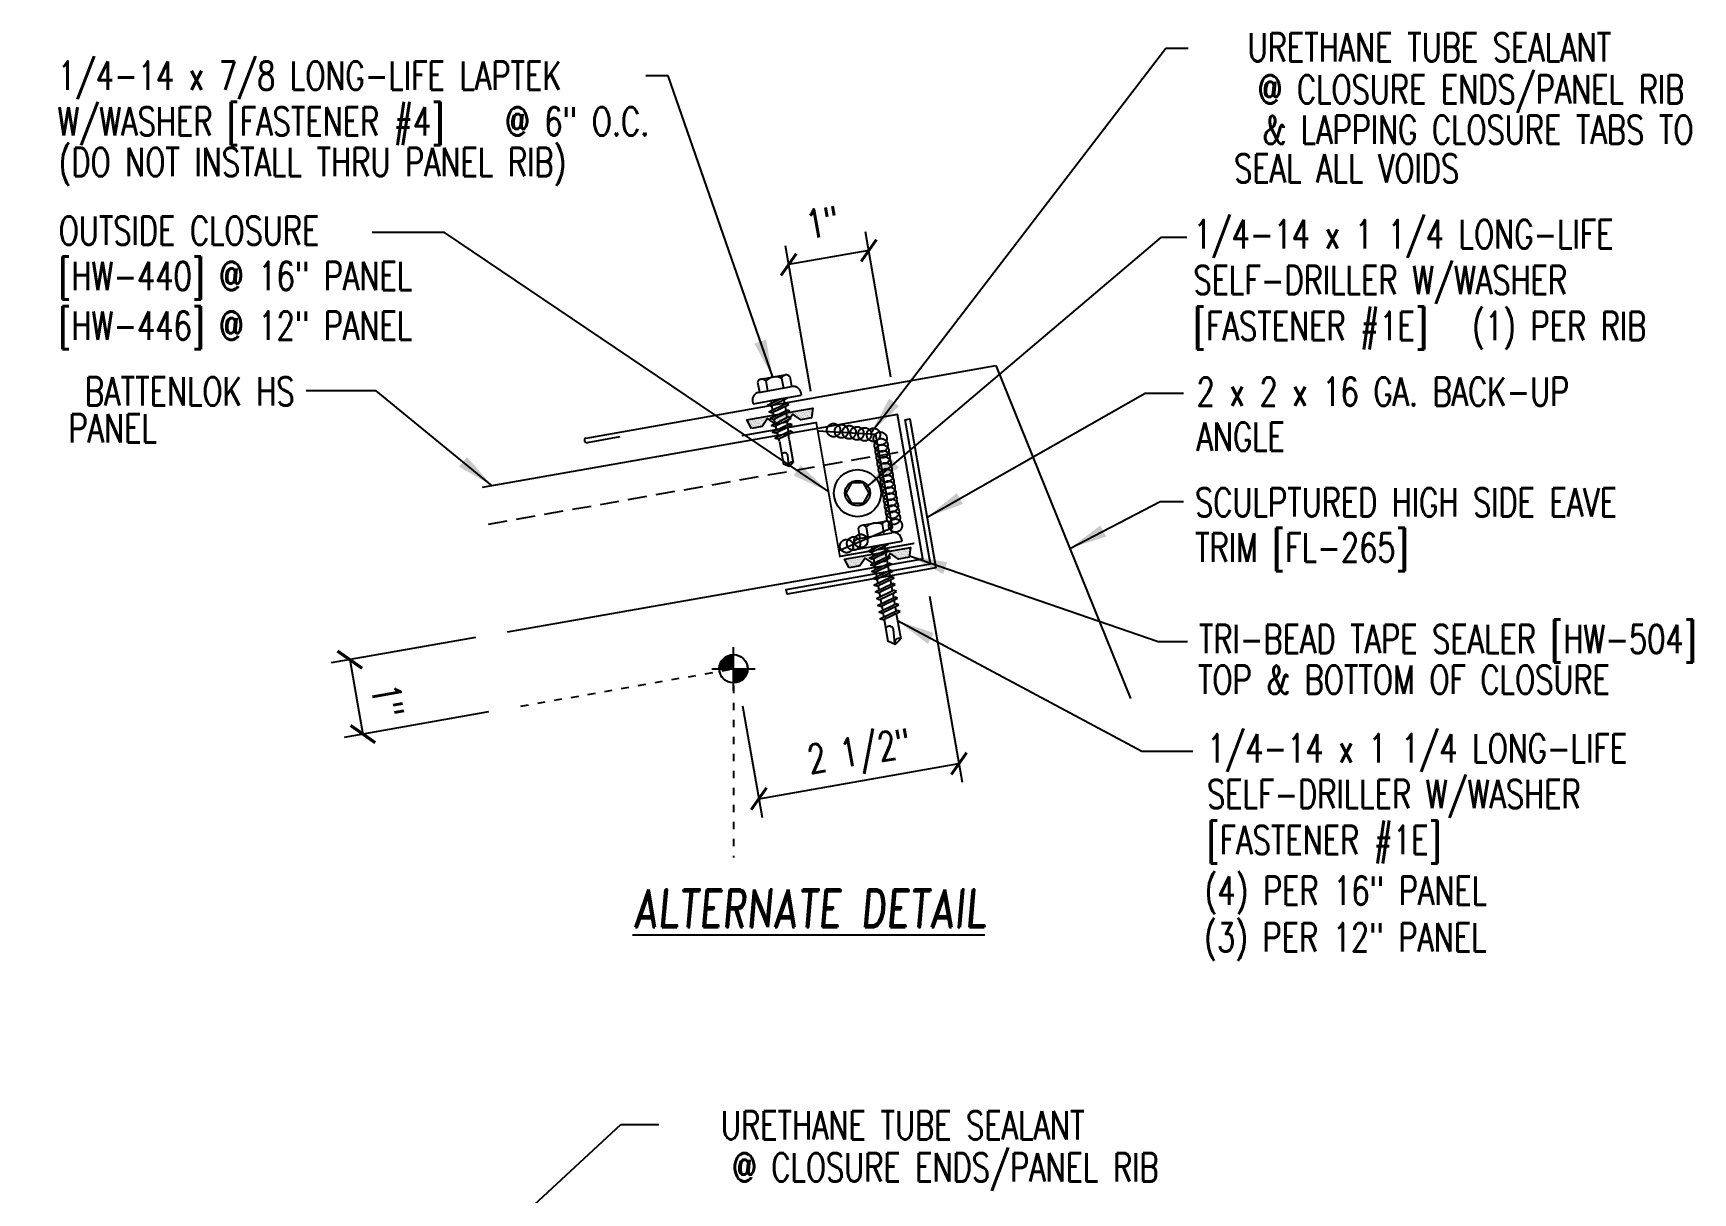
# Model space of a CAD drawing. Header units: inches. Extents: x 7.6 to 44.6, y 5.8 to 47.6.
# Drawn here: x 22.61 to 44.56, y 32.21 to 47.55 of the extents above; entities that cross this region are included whole.
import ezdxf
from ezdxf.enums import TextEntityAlignment as Align

# ---------------------------------------------------------------- set-up
doc = ezdxf.new("R2010")
doc.units = ezdxf.units.IN
doc.header["$MEASUREMENT"] = 0
for name, pattern in [('CENTER2', [1.125, 0.75, -0.125, 0.125, -0.125]), ('DASH2', [0.1875, 0.125, -0.0625]), ('DOT2', [0.125, 0, -0.125])]:
    doc.linetypes.add(name, pattern=pattern)
for name, color, linetype in [('CLO', 3, 'Continuous'), ('DIM', 2, 'Continuous'), ('FASTENER', 9, 'Continuous'), ('LABEL', 6, 'Continuous'), ('PANEL', 11, 'Continuous'), ('SEALANT', 253, 'CENTER2'), ('SECTION', 11, 'Continuous'), ('STLA', 10, 'Continuous'), ('TAPE', 8, 'Continuous'), ('TEXT', 2, 'Continuous'), ('TRIM', 6, 'Continuous')]:
    doc.layers.add(name, color=color, linetype=linetype)
doc.styles.add('ROMAND', font='romand', dxfattribs={"height": 0.075})
doc.styles.add('TEXT', font='SIMPLEX', dxfattribs={"width": 0.75, "height": 6})
doc.styles.add('TEXT1', font='ROMANS.shx', dxfattribs={"width": 0.75, "height": 0.375})
doc.dimstyles.new('DETAIL$7', dxfattribs={"dimscale": 4, "dimtxt": 6, "dimasz": 0.125, "dimexe": 0.0625, "dimexo": 0.125, "dimgap": 0.0625, "dimtad": 1, "dimdec": 5, "dimzin": 3, "dimdsep": 46, "dimlunit": 4, "dimtxsty": 'TEXT', "dimblk": 'ARCHTICK', "dimcen": 0.0625, "dimclrd": 7, "dimclre": 7, "dimclrt": 2, "dimadec": 0, "dimazin": 0, "dimtfac": 0.666667, "dimtdec": 5, "dimtmove": 0, "dimatfit": 3, "dimfxl": 0, "dimfrac": 2, "dimtolj": 1, "dimtzin": 3, "dimarcsym": 0})

# ---------------------------------------------------------------- blocks, each defined once
blk = doc.blocks.new('_ArchTick')
at = {"color": 0, "linetype": 'ByBlock', "const_width": 0.15}
blk.add_lwpolyline([(-0.5, -0.5), (0.5, 0.5)], dxfattribs=at)
blk = doc.blocks.new('*X2')
at = {"color": 0}
for p, q in [((-0.434, 0.135), (-0.434, 0.135)), ((-0.434, 0.123), (-0.434, 0.123)), ((-0.422, 0.141), (-0.422, 0.141)), ((-0.422, 0.129), (-0.422, 0.129)), ((-0.422, 0.117), (-0.422, 0.117)), ((-0.422, 0.105), (-0.422, 0.105)), ((-0.422, 0.094), (-0.422, 0.094)), ((-0.422, 0.082), (-0.422, 0.082)), ((-0.41, 0.135), (-0.41, 0.135)), ((-0.41, 0.123), (-0.41, 0.123)), ((-0.41, 0.111), (-0.41, 0.111)), ((-0.41, 0.1), (-0.41, 0.1)), ((-0.41, 0.088), (-0.41, 0.088)), ((-0.41, 0.076), (-0.41, 0.076)), ((-0.41, 0.064), (-0.41, 0.064)), ((-0.41, 0.053), (-0.41, 0.053)), ((-0.41, 0.041), (-0.41, 0.041)), ((-0.398, 0.141), (-0.398, 0.141)), ((-0.398, 0.129), (-0.398, 0.129)), ((-0.398, 0.117), (-0.398, 0.117)), ((-0.398, 0.105), (-0.398, 0.105)), ((-0.398, 0.094), (-0.398, 0.094)), ((-0.398, 0.082), (-0.398, 0.082)), ((-0.398, 0.07), (-0.398, 0.07)), ((-0.398, 0.059), (-0.398, 0.059)), ((-0.398, 0.047), (-0.398, 0.047)), ((-0.398, 0.035), (-0.398, 0.035)), ((-0.398, 0.023), (-0.398, 0.023)), ((-0.387, 0.135), (-0.387, 0.135)), ((-0.387, 0.123), (-0.387, 0.123)), ((-0.387, 0.111), (-0.387, 0.111)), ((-0.387, 0.1), (-0.387, 0.1)), ((-0.387, 0.088), (-0.387, 0.088)), ((-0.387, 0.076), (-0.387, 0.076)), ((-0.387, 0.064), (-0.387, 0.064)), ((-0.387, 0.053), (-0.387, 0.053)), ((-0.387, 0.041), (-0.387, 0.041)), ((-0.387, 0.029), (-0.387, 0.029)), ((-0.375, 0.141), (-0.375, 0.141)), ((-0.375, 0.129), (-0.375, 0.129)), ((-0.375, 0.117), (-0.375, 0.117)), ((-0.375, 0.105), (-0.375, 0.105)), ((-0.375, 0.094), (-0.375, 0.094)), ((-0.375, 0.082), (-0.375, 0.082)), ((-0.375, 0.07), (-0.375, 0.07)), ((-0.375, 0.059), (-0.375, 0.059)), ((-0.375, 0.047), (-0.375, 0.047)), ((-0.375, 0.035), (-0.375, 0.035)), ((-0.375, 0.023), (-0.375, 0.023)), ((-0.363, 0.135), (-0.363, 0.135)), ((-0.363, 0.123), (-0.363, 0.123)), ((-0.363, 0.111), (-0.363, 0.111)), ((-0.363, 0.1), (-0.363, 0.1)), ((-0.363, 0.088), (-0.363, 0.088)), ((-0.363, 0.076), (-0.363, 0.076)), ((-0.363, 0.064), (-0.363, 0.064)), ((-0.363, 0.053), (-0.363, 0.053)), ((-0.363, 0.041), (-0.363, 0.041)), ((-0.363, 0.029), (-0.363, 0.029)), ((-0.352, 0.141), (-0.352, 0.141)), ((-0.352, 0.129), (-0.352, 0.129)), ((-0.352, 0.117), (-0.352, 0.117)), ((-0.352, 0.105), (-0.352, 0.105)), ((-0.352, 0.094), (-0.352, 0.094)), ((-0.352, 0.082), (-0.352, 0.082)), ((-0.352, 0.07), (-0.352, 0.07)), ((-0.352, 0.059), (-0.352, 0.059)), ((-0.352, 0.047), (-0.352, 0.047)), ((-0.352, 0.035), (-0.352, 0.035)), ((-0.352, 0.023), (-0.352, 0.023)), ((-0.34, 0.135), (-0.34, 0.135)), ((-0.34, 0.123), (-0.34, 0.123)), ((-0.34, 0.111), (-0.34, 0.111)), ((-0.34, 0.1), (-0.34, 0.1)), ((-0.34, 0.088), (-0.34, 0.088)), ((-0.34, 0.076), (-0.34, 0.076)), ((-0.34, 0.064), (-0.34, 0.064)), ((-0.34, 0.053), (-0.34, 0.053)), ((-0.34, 0.041), (-0.34, 0.041)), ((-0.34, 0.029), (-0.34, 0.029)), ((-0.328, 0.141), (-0.328, 0.141)), ((-0.328, 0.129), (-0.328, 0.129)), ((-0.328, 0.117), (-0.328, 0.117)), ((-0.328, 0.105), (-0.328, 0.105)), ((-0.328, 0.094), (-0.328, 0.094)), ((-0.328, 0.082), (-0.328, 0.082)), ((-0.328, 0.07), (-0.328, 0.07)), ((-0.328, 0.059), (-0.328, 0.059)), ((-0.328, 0.047), (-0.328, 0.047)), ((-0.328, 0.035), (-0.328, 0.035)), ((-0.328, 0.023), (-0.328, 0.023)), ((-0.316, 0.135), (-0.316, 0.135)), ((-0.316, 0.123), (-0.316, 0.123)), ((-0.316, 0.111), (-0.316, 0.111)), ((-0.316, 0.1), (-0.316, 0.1)), ((-0.316, 0.088), (-0.316, 0.088)), ((-0.316, 0.076), (-0.316, 0.076)), ((-0.316, 0.064), (-0.316, 0.064)), ((-0.316, 0.053), (-0.316, 0.053)), ((-0.316, 0.041), (-0.316, 0.041)), ((-0.316, 0.029), (-0.316, 0.029)), ((-0.305, 0.141), (-0.305, 0.141)), ((-0.305, 0.129), (-0.305, 0.129)), ((-0.305, 0.117), (-0.305, 0.117)), ((-0.305, 0.105), (-0.305, 0.105)), ((-0.305, 0.094), (-0.305, 0.094)), ((-0.305, 0.082), (-0.305, 0.082)), ((-0.305, 0.07), (-0.305, 0.07)), ((-0.305, 0.059), (-0.305, 0.059)), ((-0.305, 0.047), (-0.305, 0.047)), ((-0.305, 0.035), (-0.305, 0.035)), ((-0.305, 0.023), (-0.305, 0.023)), ((-0.293, 0.135), (-0.293, 0.135)), ((-0.293, 0.123), (-0.293, 0.123)), ((-0.293, 0.111), (-0.293, 0.111)), ((-0.293, 0.1), (-0.293, 0.1)), ((-0.293, 0.088), (-0.293, 0.088)), ((-0.293, 0.076), (-0.293, 0.076)), ((-0.293, 0.064), (-0.293, 0.064)), ((-0.293, 0.053), (-0.293, 0.053)), ((-0.293, 0.041), (-0.293, 0.041)), ((-0.293, 0.029), (-0.293, 0.029)), ((-0.281, 0.141), (-0.281, 0.141)), ((-0.281, 0.129), (-0.281, 0.129)), ((-0.281, 0.117), (-0.281, 0.117)), ((-0.281, 0.105), (-0.281, 0.105)), ((-0.281, 0.094), (-0.281, 0.094)), ((-0.281, 0.082), (-0.281, 0.082)), ((-0.281, 0.07), (-0.281, 0.07)), ((-0.281, 0.059), (-0.281, 0.059)), ((-0.281, 0.047), (-0.281, 0.047)), ((-0.281, 0.035), (-0.281, 0.035)), ((-0.281, 0.023), (-0.281, 0.023)), ((-0.27, 0.135), (-0.27, 0.135)), ((-0.27, 0.123), (-0.27, 0.123)), ((-0.27, 0.111), (-0.27, 0.111)), ((-0.27, 0.1), (-0.27, 0.1)), ((-0.27, 0.088), (-0.27, 0.088)), ((-0.27, 0.076), (-0.27, 0.076)), ((-0.27, 0.064), (-0.27, 0.064)), ((-0.27, 0.053), (-0.27, 0.053)), ((-0.27, 0.041), (-0.27, 0.041)), ((-0.27, 0.029), (-0.27, 0.029)), ((-0.258, 0.141), (-0.258, 0.141)), ((-0.258, 0.129), (-0.258, 0.129)), ((-0.258, 0.117), (-0.258, 0.117)), ((-0.258, 0.105), (-0.258, 0.105)), ((-0.258, 0.094), (-0.258, 0.094)), ((-0.258, 0.082), (-0.258, 0.082)), ((-0.258, 0.07), (-0.258, 0.07)), ((-0.258, 0.059), (-0.258, 0.059)), ((-0.258, 0.047), (-0.258, 0.047)), ((-0.258, 0.035), (-0.258, 0.035)), ((-0.258, 0.023), (-0.258, 0.023)), ((-0.246, 0.135), (-0.246, 0.135)), ((-0.246, 0.123), (-0.246, 0.123)), ((-0.246, 0.111), (-0.246, 0.111)), ((-0.246, 0.1), (-0.246, 0.1)), ((-0.246, 0.088), (-0.246, 0.088)), ((-0.246, 0.076), (-0.246, 0.076)), ((-0.246, 0.064), (-0.246, 0.064)), ((-0.246, 0.053), (-0.246, 0.053)), ((-0.246, 0.041), (-0.246, 0.041)), ((-0.234, 0.141), (-0.234, 0.141)), ((-0.234, 0.129), (-0.234, 0.129)), ((-0.234, 0.117), (-0.234, 0.117)), ((-0.234, 0.105), (-0.234, 0.105)), ((-0.234, 0.094), (-0.234, 0.094)), ((-0.234, 0.082), (-0.234, 0.082)), ((-0.234, 0.07), (-0.234, 0.07)), ((-0.234, 0.059), (-0.234, 0.059)), ((-0.234, 0.047), (-0.234, 0.047)), ((-0.223, 0.135), (-0.223, 0.135)), ((-0.223, 0.123), (-0.223, 0.123)), ((-0.223, 0.111), (-0.223, 0.111)), ((-0.223, 0.1), (-0.223, 0.1)), ((-0.223, 0.088), (-0.223, 0.088)), ((-0.223, 0.076), (-0.223, 0.076)), ((-0.223, 0.064), (-0.223, 0.064)), ((-0.211, 0.141), (-0.211, 0.141)), ((-0.211, 0.129), (-0.211, 0.129)), ((-0.211, 0.117), (-0.211, 0.117)), ((-0.211, 0.105), (-0.211, 0.105)), ((-0.211, 0.094), (-0.211, 0.094)), ((-0.211, 0.082), (-0.211, 0.082)), ((-0.211, 0.07), (-0.211, 0.07)), ((-0.199, 0.135), (-0.199, 0.135)), ((-0.199, 0.123), (-0.199, 0.123)), ((-0.199, 0.111), (-0.199, 0.111)), ((-0.199, 0.1), (-0.199, 0.1)), ((-0.199, 0.088), (-0.199, 0.088)), ((-0.188, 0.141), (-0.188, 0.141)), ((-0.188, 0.129), (-0.188, 0.129)), ((-0.188, 0.117), (-0.188, 0.117)), ((-0.188, 0.105), (-0.188, 0.105)), ((-0.188, 0.094), (-0.188, 0.094)), ((-0.176, 0.135), (-0.176, 0.135)), ((-0.176, 0.123), (-0.176, 0.123)), ((-0.176, 0.111), (-0.176, 0.111)), ((-0.164, 0.141), (-0.164, 0.141)), ((-0.164, 0.129), (-0.164, 0.129)), ((-0.164, 0.117), (-0.164, 0.117)), ((-0.164, 0.105), (-0.164, 0.105)), ((-0.152, 0.135), (-0.152, 0.135)), ((-0.152, 0.123), (-0.152, 0.123)), ((-0.152, 0.111), (-0.152, 0.111)), ((-0.152, 0.1), (-0.152, 0.1)), ((-0.141, 0.141), (-0.141, 0.141)), ((-0.141, 0.129), (-0.141, 0.129)), ((-0.141, 0.117), (-0.141, 0.117)), ((-0.141, 0.105), (-0.141, 0.105)), ((-0.141, 0.094), (-0.141, 0.094)), ((-0.141, 0.082), (-0.141, 0.082)), ((-0.129, 0.135), (-0.129, 0.135)), ((-0.129, 0.123), (-0.129, 0.123)), ((-0.129, 0.111), (-0.129, 0.111)), ((-0.129, 0.1), (-0.129, 0.1)), ((-0.129, 0.088), (-0.129, 0.088)), ((-0.129, 0.076), (-0.129, 0.076)), ((-0.117, 0.141), (-0.117, 0.141)), ((-0.117, 0.129), (-0.117, 0.129)), ((-0.117, 0.117), (-0.117, 0.117)), ((-0.117, 0.105), (-0.117, 0.105)), ((-0.117, 0.094), (-0.117, 0.094)), ((-0.117, 0.082), (-0.117, 0.082)), ((-0.117, 0.07), (-0.117, 0.07)), ((-0.117, 0.059), (-0.117, 0.059)), ((-0.105, 0.135), (-0.105, 0.135)), ((-0.105, 0.123), (-0.105, 0.123)), ((-0.105, 0.111), (-0.105, 0.111)), ((-0.105, 0.1), (-0.105, 0.1)), ((-0.105, 0.088), (-0.105, 0.088)), ((-0.105, 0.076), (-0.105, 0.076)), ((-0.105, 0.064), (-0.105, 0.064)), ((-0.105, 0.053), (-0.105, 0.053)), ((-0.094, 0.141), (-0.094, 0.141)), ((-0.094, 0.129), (-0.094, 0.129)), ((-0.094, 0.117), (-0.094, 0.117)), ((-0.094, 0.105), (-0.094, 0.105)), ((-0.094, 0.094), (-0.094, 0.094)), ((-0.094, 0.082), (-0.094, 0.082)), ((-0.094, 0.07), (-0.094, 0.07)), ((-0.094, 0.059), (-0.094, 0.059)), ((-0.094, 0.047), (-0.094, 0.047)), ((-0.094, 0.035), (-0.094, 0.035)), ((-0.082, 0.135), (-0.082, 0.135)), ((-0.082, 0.123), (-0.082, 0.123)), ((-0.082, 0.111), (-0.082, 0.111)), ((-0.082, 0.1), (-0.082, 0.1)), ((-0.082, 0.088), (-0.082, 0.088)), ((-0.082, 0.076), (-0.082, 0.076)), ((-0.082, 0.064), (-0.082, 0.064)), ((-0.082, 0.053), (-0.082, 0.053)), ((-0.082, 0.041), (-0.082, 0.041)), ((-0.082, 0.029), (-0.082, 0.029)), ((-0.07, 0.141), (-0.07, 0.141)), ((-0.07, 0.129), (-0.07, 0.129)), ((-0.07, 0.117), (-0.07, 0.117)), ((-0.07, 0.105), (-0.07, 0.105)), ((-0.07, 0.094), (-0.07, 0.094)), ((-0.07, 0.082), (-0.07, 0.082)), ((-0.07, 0.07), (-0.07, 0.07)), ((-0.07, 0.059), (-0.07, 0.059)), ((-0.07, 0.047), (-0.07, 0.047)), ((-0.07, 0.035), (-0.07, 0.035)), ((-0.07, 0.023), (-0.07, 0.023)), ((-0.059, 0.135), (-0.059, 0.135)), ((-0.059, 0.123), (-0.059, 0.123)), ((-0.059, 0.111), (-0.059, 0.111)), ((-0.059, 0.1), (-0.059, 0.1)), ((-0.059, 0.088), (-0.059, 0.088)), ((-0.059, 0.076), (-0.059, 0.076)), ((-0.059, 0.064), (-0.059, 0.064)), ((-0.059, 0.053), (-0.059, 0.053)), ((-0.059, 0.041), (-0.059, 0.041)), ((-0.059, 0.029), (-0.059, 0.029)), ((-0.047, 0.141), (-0.047, 0.141)), ((-0.047, 0.129), (-0.047, 0.129)), ((-0.047, 0.117), (-0.047, 0.117)), ((-0.047, 0.105), (-0.047, 0.105)), ((-0.047, 0.094), (-0.047, 0.094)), ((-0.047, 0.082), (-0.047, 0.082)), ((-0.047, 0.07), (-0.047, 0.07)), ((-0.047, 0.059), (-0.047, 0.059)), ((-0.047, 0.047), (-0.047, 0.047)), ((-0.047, 0.035), (-0.047, 0.035)), ((-0.047, 0.023), (-0.047, 0.023)), ((-0.035, 0.135), (-0.035, 0.135)), ((-0.035, 0.123), (-0.035, 0.123)), ((-0.035, 0.111), (-0.035, 0.111)), ((-0.035, 0.1), (-0.035, 0.1)), ((-0.035, 0.088), (-0.035, 0.088)), ((-0.035, 0.076), (-0.035, 0.076)), ((-0.035, 0.064), (-0.035, 0.064)), ((-0.035, 0.053), (-0.035, 0.053)), ((-0.035, 0.041), (-0.035, 0.041)), ((-0.035, 0.029), (-0.035, 0.029)), ((-0.023, 0.141), (-0.023, 0.141)), ((-0.023, 0.129), (-0.023, 0.129)), ((-0.023, 0.117), (-0.023, 0.117)), ((-0.023, 0.105), (-0.023, 0.105)), ((-0.023, 0.094), (-0.023, 0.094)), ((-0.023, 0.082), (-0.023, 0.082)), ((-0.023, 0.07), (-0.023, 0.07)), ((-0.023, 0.059), (-0.023, 0.059)), ((-0.023, 0.047), (-0.023, 0.047)), ((-0.023, 0.035), (-0.023, 0.035)), ((-0.023, 0.023), (-0.023, 0.023)), ((-0.012, 0.135), (-0.012, 0.135)), ((-0.012, 0.123), (-0.012, 0.123)), ((-0.012, 0.111), (-0.012, 0.111)), ((-0.012, 0.1), (-0.012, 0.1)), ((-0.012, 0.088), (-0.012, 0.088)), ((-0.012, 0.076), (-0.012, 0.076)), ((-0.012, 0.064), (-0.012, 0.064)), ((-0.012, 0.053), (-0.012, 0.053)), ((-0.012, 0.041), (-0.012, 0.041)), ((-0.012, 0.029), (-0.012, 0.029)), ((0, 0.141), (0, 0.141)), ((0, 0.129), (0, 0.129)), ((0, 0.117), (0, 0.117)), ((0, 0.105), (0, 0.105)), ((0, 0.094), (0, 0.094)), ((0, 0.082), (0, 0.082)), ((0, 0.07), (0, 0.07)), ((0, 0.059), (0, 0.059)), ((0, 0.047), (0, 0.047)), ((0, 0.035), (0, 0.035)), ((0, 0.023), (0, 0.023)), ((0.012, 0.135), (0.012, 0.135)), ((0.012, 0.123), (0.012, 0.123)), ((0.012, 0.111), (0.012, 0.111)), ((0.012, 0.1), (0.012, 0.1)), ((0.012, 0.088), (0.012, 0.088)), ((0.012, 0.076), (0.012, 0.076)), ((0.012, 0.064), (0.012, 0.064)), ((0.012, 0.053), (0.012, 0.053)), ((0.012, 0.041), (0.012, 0.041)), ((0.012, 0.029), (0.012, 0.029)), ((0.023, 0.141), (0.023, 0.141)), ((0.023, 0.129), (0.023, 0.129)), ((0.023, 0.117), (0.023, 0.117)), ((0.023, 0.105), (0.023, 0.105)), ((0.023, 0.094), (0.023, 0.094)), ((0.023, 0.082), (0.023, 0.082)), ((0.023, 0.07), (0.023, 0.07)), ((0.023, 0.059), (0.023, 0.059)), ((0.023, 0.047), (0.023, 0.047)), ((0.023, 0.035), (0.023, 0.035)), ((0.023, 0.023), (0.023, 0.023)), ((0.035, 0.135), (0.035, 0.135)), ((0.035, 0.123), (0.035, 0.123)), ((0.035, 0.111), (0.035, 0.111)), ((0.035, 0.1), (0.035, 0.1)), ((0.035, 0.088), (0.035, 0.088)), ((0.035, 0.076), (0.035, 0.076)), ((0.035, 0.064), (0.035, 0.064)), ((0.035, 0.053), (0.035, 0.053)), ((0.035, 0.041), (0.035, 0.041)), ((0.035, 0.029), (0.035, 0.029)), ((0.047, 0.141), (0.047, 0.141)), ((0.047, 0.129), (0.047, 0.129)), ((0.047, 0.117), (0.047, 0.117)), ((0.047, 0.105), (0.047, 0.105)), ((0.047, 0.094), (0.047, 0.094)), ((0.047, 0.082), (0.047, 0.082)), ((0.047, 0.07), (0.047, 0.07)), ((0.047, 0.059), (0.047, 0.059)), ((0.047, 0.047), (0.047, 0.047)), ((0.047, 0.035), (0.047, 0.035)), ((0.047, 0.023), (0.047, 0.023)), ((0.059, 0.135), (0.059, 0.135)), ((0.059, 0.123), (0.059, 0.123)), ((0.059, 0.111), (0.059, 0.111)), ((0.059, 0.1), (0.059, 0.1)), ((0.059, 0.088), (0.059, 0.088)), ((0.059, 0.076), (0.059, 0.076)), ((0.059, 0.064), (0.059, 0.064)), ((0.059, 0.053), (0.059, 0.053)), ((0.059, 0.041), (0.059, 0.041)), ((0.059, 0.029), (0.059, 0.029)), ((0.07, 0.141), (0.07, 0.141)), ((0.07, 0.129), (0.07, 0.129)), ((0.07, 0.117), (0.07, 0.117)), ((0.07, 0.105), (0.07, 0.105)), ((0.07, 0.094), (0.07, 0.094)), ((0.07, 0.082), (0.07, 0.082)), ((0.07, 0.07), (0.07, 0.07)), ((0.07, 0.059), (0.07, 0.059)), ((0.07, 0.047), (0.07, 0.047)), ((0.07, 0.035), (0.07, 0.035)), ((0.07, 0.023), (0.07, 0.023)), ((0.082, 0.135), (0.082, 0.135)), ((0.082, 0.123), (0.082, 0.123)), ((0.082, 0.111), (0.082, 0.111)), ((0.082, 0.1), (0.082, 0.1)), ((0.082, 0.088), (0.082, 0.088)), ((0.082, 0.076), (0.082, 0.076)), ((0.082, 0.064), (0.082, 0.064)), ((0.082, 0.053), (0.082, 0.053)), ((0.082, 0.041), (0.082, 0.041)), ((0.082, 0.029), (0.082, 0.029)), ((0.094, 0.141), (0.094, 0.141)), ((0.094, 0.129), (0.094, 0.129)), ((0.094, 0.117), (0.094, 0.117)), ((0.094, 0.105), (0.094, 0.105)), ((0.094, 0.094), (0.094, 0.094)), ((0.094, 0.082), (0.094, 0.082)), ((0.094, 0.07), (0.094, 0.07)), ((0.094, 0.059), (0.094, 0.059)), ((0.094, 0.047), (0.094, 0.047)), ((0.094, 0.035), (0.094, 0.035)), ((0.105, 0.135), (0.105, 0.135)), ((0.105, 0.123), (0.105, 0.123)), ((0.105, 0.111), (0.105, 0.111)), ((0.105, 0.1), (0.105, 0.1)), ((0.105, 0.088), (0.105, 0.088)), ((0.105, 0.076), (0.105, 0.076)), ((0.105, 0.064), (0.105, 0.064)), ((0.105, 0.053), (0.105, 0.053)), ((0.117, 0.141), (0.117, 0.141)), ((0.117, 0.129), (0.117, 0.129)), ((0.117, 0.117), (0.117, 0.117)), ((0.117, 0.105), (0.117, 0.105)), ((0.117, 0.094), (0.117, 0.094)), ((0.117, 0.082), (0.117, 0.082)), ((0.117, 0.07), (0.117, 0.07)), ((0.117, 0.059), (0.117, 0.059)), ((0.129, 0.135), (0.129, 0.135)), ((0.129, 0.123), (0.129, 0.123)), ((0.129, 0.111), (0.129, 0.111)), ((0.129, 0.1), (0.129, 0.1)), ((0.129, 0.088), (0.129, 0.088)), ((0.129, 0.076), (0.129, 0.076)), ((0.141, 0.141), (0.141, 0.141)), ((0.141, 0.129), (0.141, 0.129)), ((0.141, 0.117), (0.141, 0.117)), ((0.141, 0.105), (0.141, 0.105)), ((0.141, 0.094), (0.141, 0.094)), ((0.141, 0.082), (0.141, 0.082)), ((0.152, 0.135), (0.152, 0.135)), ((0.152, 0.123), (0.152, 0.123)), ((0.152, 0.111), (0.152, 0.111)), ((0.152, 0.1), (0.152, 0.1)), ((0.164, 0.141), (0.164, 0.141)), ((0.164, 0.129), (0.164, 0.129)), ((0.164, 0.117), (0.164, 0.117)), ((0.164, 0.105), (0.164, 0.105)), ((0.176, 0.135), (0.176, 0.135)), ((0.176, 0.123), (0.176, 0.123)), ((0.176, 0.111), (0.176, 0.111)), ((0.188, 0.141), (0.188, 0.141)), ((0.188, 0.129), (0.188, 0.129)), ((0.188, 0.117), (0.188, 0.117)), ((0.188, 0.105), (0.188, 0.105)), ((0.188, 0.094), (0.188, 0.094)), ((0.199, 0.135), (0.199, 0.135)), ((0.199, 0.123), (0.199, 0.123)), ((0.199, 0.111), (0.199, 0.111)), ((0.199, 0.1), (0.199, 0.1)), ((0.199, 0.088), (0.199, 0.088)), ((0.211, 0.141), (0.211, 0.141)), ((0.211, 0.129), (0.211, 0.129)), ((0.211, 0.117), (0.211, 0.117)), ((0.211, 0.105), (0.211, 0.105)), ((0.211, 0.094), (0.211, 0.094)), ((0.211, 0.082), (0.211, 0.082)), ((0.211, 0.07), (0.211, 0.07)), ((0.223, 0.135), (0.223, 0.135)), ((0.223, 0.123), (0.223, 0.123)), ((0.223, 0.111), (0.223, 0.111)), ((0.223, 0.1), (0.223, 0.1)), ((0.223, 0.088), (0.223, 0.088)), ((0.223, 0.076), (0.223, 0.076)), ((0.223, 0.064), (0.223, 0.064)), ((0.234, 0.141), (0.234, 0.141)), ((0.234, 0.129), (0.234, 0.129)), ((0.234, 0.117), (0.234, 0.117)), ((0.234, 0.105), (0.234, 0.105)), ((0.234, 0.094), (0.234, 0.094)), ((0.234, 0.082), (0.234, 0.082)), ((0.234, 0.07), (0.234, 0.07)), ((0.234, 0.059), (0.234, 0.059)), ((0.234, 0.047), (0.234, 0.047)), ((0.246, 0.135), (0.246, 0.135)), ((0.246, 0.123), (0.246, 0.123)), ((0.246, 0.111), (0.246, 0.111)), ((0.246, 0.1), (0.246, 0.1)), ((0.246, 0.088), (0.246, 0.088)), ((0.246, 0.076), (0.246, 0.076)), ((0.246, 0.064), (0.246, 0.064)), ((0.246, 0.053), (0.246, 0.053)), ((0.246, 0.041), (0.246, 0.041)), ((0.258, 0.141), (0.258, 0.141)), ((0.258, 0.129), (0.258, 0.129)), ((0.258, 0.117), (0.258, 0.117)), ((0.258, 0.105), (0.258, 0.105)), ((0.258, 0.094), (0.258, 0.094)), ((0.258, 0.082), (0.258, 0.082)), ((0.258, 0.07), (0.258, 0.07)), ((0.258, 0.059), (0.258, 0.059)), ((0.258, 0.047), (0.258, 0.047)), ((0.258, 0.035), (0.258, 0.035)), ((0.258, 0.023), (0.258, 0.023)), ((0.27, 0.135), (0.27, 0.135)), ((0.27, 0.123), (0.27, 0.123)), ((0.27, 0.111), (0.27, 0.111)), ((0.27, 0.1), (0.27, 0.1)), ((0.27, 0.088), (0.27, 0.088)), ((0.27, 0.076), (0.27, 0.076)), ((0.27, 0.064), (0.27, 0.064)), ((0.27, 0.053), (0.27, 0.053)), ((0.27, 0.041), (0.27, 0.041)), ((0.27, 0.029), (0.27, 0.029)), ((0.281, 0.141), (0.281, 0.141)), ((0.281, 0.129), (0.281, 0.129)), ((0.281, 0.117), (0.281, 0.117)), ((0.281, 0.105), (0.281, 0.105)), ((0.281, 0.094), (0.281, 0.094)), ((0.281, 0.082), (0.281, 0.082)), ((0.281, 0.07), (0.281, 0.07)), ((0.281, 0.059), (0.281, 0.059)), ((0.281, 0.047), (0.281, 0.047)), ((0.281, 0.035), (0.281, 0.035)), ((0.281, 0.023), (0.281, 0.023)), ((0.293, 0.135), (0.293, 0.135)), ((0.293, 0.123), (0.293, 0.123)), ((0.293, 0.111), (0.293, 0.111)), ((0.293, 0.1), (0.293, 0.1)), ((0.293, 0.088), (0.293, 0.088)), ((0.293, 0.076), (0.293, 0.076)), ((0.293, 0.064), (0.293, 0.064)), ((0.293, 0.053), (0.293, 0.053)), ((0.293, 0.041), (0.293, 0.041)), ((0.293, 0.029), (0.293, 0.029)), ((0.305, 0.141), (0.305, 0.141)), ((0.305, 0.129), (0.305, 0.129)), ((0.305, 0.117), (0.305, 0.117)), ((0.305, 0.105), (0.305, 0.105)), ((0.305, 0.094), (0.305, 0.094)), ((0.305, 0.082), (0.305, 0.082)), ((0.305, 0.07), (0.305, 0.07)), ((0.305, 0.059), (0.305, 0.059)), ((0.305, 0.047), (0.305, 0.047)), ((0.305, 0.035), (0.305, 0.035)), ((0.305, 0.023), (0.305, 0.023)), ((0.316, 0.135), (0.316, 0.135)), ((0.316, 0.123), (0.316, 0.123)), ((0.316, 0.111), (0.316, 0.111)), ((0.316, 0.1), (0.316, 0.1)), ((0.316, 0.088), (0.316, 0.088)), ((0.316, 0.076), (0.316, 0.076)), ((0.316, 0.064), (0.316, 0.064)), ((0.316, 0.053), (0.316, 0.053)), ((0.316, 0.041), (0.316, 0.041)), ((0.316, 0.029), (0.316, 0.029)), ((0.328, 0.141), (0.328, 0.141)), ((0.328, 0.129), (0.328, 0.129)), ((0.328, 0.117), (0.328, 0.117)), ((0.328, 0.105), (0.328, 0.105)), ((0.328, 0.094), (0.328, 0.094)), ((0.328, 0.082), (0.328, 0.082)), ((0.328, 0.07), (0.328, 0.07)), ((0.328, 0.059), (0.328, 0.059)), ((0.328, 0.047), (0.328, 0.047)), ((0.328, 0.035), (0.328, 0.035)), ((0.328, 0.023), (0.328, 0.023)), ((0.34, 0.135), (0.34, 0.135)), ((0.34, 0.123), (0.34, 0.123)), ((0.34, 0.111), (0.34, 0.111)), ((0.34, 0.1), (0.34, 0.1)), ((0.34, 0.088), (0.34, 0.088)), ((0.34, 0.076), (0.34, 0.076)), ((0.34, 0.064), (0.34, 0.064)), ((0.34, 0.053), (0.34, 0.053)), ((0.34, 0.041), (0.34, 0.041)), ((0.34, 0.029), (0.34, 0.029)), ((0.352, 0.141), (0.352, 0.141)), ((0.352, 0.129), (0.352, 0.129)), ((0.352, 0.117), (0.352, 0.117)), ((0.352, 0.105), (0.352, 0.105)), ((0.352, 0.094), (0.352, 0.094)), ((0.352, 0.082), (0.352, 0.082)), ((0.352, 0.07), (0.352, 0.07)), ((0.352, 0.059), (0.352, 0.059)), ((0.352, 0.047), (0.352, 0.047)), ((0.352, 0.035), (0.352, 0.035)), ((0.352, 0.023), (0.352, 0.023)), ((0.363, 0.135), (0.363, 0.135)), ((0.363, 0.123), (0.363, 0.123)), ((0.363, 0.111), (0.363, 0.111)), ((0.363, 0.1), (0.363, 0.1)), ((0.363, 0.088), (0.363, 0.088)), ((0.363, 0.076), (0.363, 0.076)), ((0.363, 0.064), (0.363, 0.064)), ((0.363, 0.053), (0.363, 0.053)), ((0.363, 0.041), (0.363, 0.041)), ((0.363, 0.029), (0.363, 0.029)), ((0.375, 0.141), (0.375, 0.141)), ((0.375, 0.129), (0.375, 0.129)), ((0.375, 0.117), (0.375, 0.117)), ((0.375, 0.105), (0.375, 0.105)), ((0.375, 0.094), (0.375, 0.094)), ((0.375, 0.082), (0.375, 0.082)), ((0.375, 0.07), (0.375, 0.07)), ((0.375, 0.059), (0.375, 0.059)), ((0.375, 0.047), (0.375, 0.047)), ((0.375, 0.035), (0.375, 0.035)), ((0.375, 0.023), (0.375, 0.023)), ((0.387, 0.135), (0.387, 0.135)), ((0.387, 0.123), (0.387, 0.123)), ((0.387, 0.111), (0.387, 0.111)), ((0.387, 0.1), (0.387, 0.1)), ((0.387, 0.088), (0.387, 0.088)), ((0.387, 0.076), (0.387, 0.076)), ((0.387, 0.064), (0.387, 0.064)), ((0.387, 0.053), (0.387, 0.053)), ((0.387, 0.041), (0.387, 0.041)), ((0.387, 0.029), (0.387, 0.029)), ((0.398, 0.141), (0.398, 0.141)), ((0.398, 0.129), (0.398, 0.129)), ((0.398, 0.117), (0.398, 0.117)), ((0.398, 0.105), (0.398, 0.105)), ((0.398, 0.094), (0.398, 0.094)), ((0.398, 0.082), (0.398, 0.082)), ((0.398, 0.07), (0.398, 0.07)), ((0.398, 0.059), (0.398, 0.059)), ((0.398, 0.047), (0.398, 0.047)), ((0.398, 0.035), (0.398, 0.035)), ((0.398, 0.023), (0.398, 0.023)), ((0.41, 0.135), (0.41, 0.135)), ((0.41, 0.123), (0.41, 0.123)), ((0.41, 0.111), (0.41, 0.111)), ((0.41, 0.1), (0.41, 0.1)), ((0.41, 0.088), (0.41, 0.088)), ((0.41, 0.076), (0.41, 0.076)), ((0.41, 0.064), (0.41, 0.064)), ((0.41, 0.053), (0.41, 0.053)), ((0.41, 0.041), (0.41, 0.041)), ((0.422, 0.141), (0.422, 0.141)), ((0.422, 0.129), (0.422, 0.129)), ((0.422, 0.117), (0.422, 0.117)), ((0.422, 0.105), (0.422, 0.105)), ((0.422, 0.094), (0.422, 0.094)), ((0.422, 0.082), (0.422, 0.082)), ((0.434, 0.135), (0.434, 0.135)), ((0.434, 0.123), (0.434, 0.123))]:
    blk.add_line(p, q, dxfattribs=at)
blk = doc.blocks.new('MB_DBTAP')
at = {"layer": 'TAPE', "color": 9}
blk.add_lwpolyline([(-0.403, 0.018), (-0.442, 0.141), (0.442, 0.141), (0.403, 0.018), (0.26, 0.018), (0.17, 0.109), (0.079, 0.018), (0, 0.018), (-0.079, 0.018), (-0.17, 0.109), (-0.26, 0.018)], close=True, dxfattribs=at)
at = {"layer": 'TAPE', "color": 251}
blk.add_blockref('*X2', (0, 0), dxfattribs=at)
blk = doc.blocks.new('MB_DW4')
at = {"layer": 'FASTENER'}
for p, q in [((-0.217, 0.305), (-0.217, 0.171)), ((-0.163, 0.337), (0.159, 0.337)), ((-0.108, 0.305), (-0.108, 0.171)), ((0.105, 0.305), (0.105, 0.171)), ((0.214, 0.305), (0.214, 0.171)), ((-0.326, 0.071), (-0.326, 0.037)), ((-0.326, 0.037), (0.322, 0.037)), ((-0.226, 0.171), (0.214, 0.171)), ((-0.141, -0.014), (0.037, 0.037)), ((-0.105, -0.034), (0.137, 0.035)), ((-0.088, 0.037), (-0.088, 0.001)), ((-0.088, 0.037), (0.085, 0.037)), ((0.085, 0.037), (0.134, 0.037)), ((0.085, 0.02), (0.085, -0.041)), ((0.137, 0.035), (0.134, 0.037)), ((0.322, 0.071), (0.322, 0.037)), ((-0.105, -0.034), (-0.141, -0.014)), ((-0.141, -0.105), (0.102, -0.036)), ((-0.105, -0.125), (-0.141, -0.105)), ((-0.141, -0.196), (0.102, -0.127)), ((-0.105, -0.216), (-0.141, -0.196)), ((-0.141, -0.287), (0.102, -0.217)), ((-0.105, -0.125), (0.137, -0.056)), ((-0.105, -0.216), (0.137, -0.147)), ((-0.088, -0.029), (-0.088, -0.09)), ((-0.088, -0.12), (-0.088, -0.181)), ((-0.084, -0.27), (-0.088, -0.211)), ((0.084, -0.223), (0.085, -0.211)), ((0.085, -0.071), (0.085, -0.131)), ((0.085, -0.162), (0.085, -0.211)), ((0.137, -0.056), (0.102, -0.036)), ((0.137, -0.147), (0.102, -0.127)), ((0.137, -0.238), (0.102, -0.217)), ((-0.105, -0.307), (-0.141, -0.287)), ((-0.141, -0.378), (0.102, -0.308)), ((-0.105, -0.398), (-0.141, -0.378)), ((-0.122, -0.463), (0.089, -0.403)), ((-0.105, -0.307), (0.137, -0.238)), ((-0.105, -0.398), (0.137, -0.328)), ((-0.086, -0.483), (0.124, -0.423)), ((-0.078, -0.36), (-0.082, -0.3)), ((-0.071, -0.449), (-0.075, -0.389)), ((0.071, -0.408), (0.075, -0.346)), ((0.077, -0.315), (0.082, -0.253)), ((0.124, -0.423), (0.089, -0.403)), ((0.137, -0.328), (0.102, -0.308)), ((-0.086, -0.483), (-0.122, -0.463)), ((-0.066, -0.516), (-0.069, -0.478)), ((-0.066, -0.516), (-0.066, -0.82)), ((0.063, -0.515), (0.068, -0.439)), ((0.063, -0.516), (0.063, -0.82)), ((-0.002, -0.866), (-0.066, -0.82)), ((-0.003, -0.854), (0.009, -0.714)), ((-0.002, -0.866), (0.063, -0.82))]:
    blk.add_line(p, q, dxfattribs=at)
for centre, radius, start, end in [((-0.163, 0.274), 0.0628, 29.8754, 150.1246), ((-0.002, 0.141), 0.196, 56.9974, 123.0026), ((0.159, 0.274), 0.0628, 29.8754, 150.1246), ((-0.226, 0.071), 0.1, 90, 180), ((0.222, 0.071), 0.1, 0, 90), ((0.073, -0.516), 0.01, 175.9484, 180), ((-0.036, -0.723), 0.0461, 11.1445, 130.906), ((0.039, -0.855), 0.0422, 55.4585, 194.8454)]:
    blk.add_arc(centre, radius, start, end, dxfattribs=at)
blk = doc.blocks.new('MB_516W')
blk.add_lwpolyline([(-0.078, 0.135), (-0.156, 0), (-0.078, -0.135), (0.078, -0.135), (0.156, 0), (0.078, 0.135)], close=True)
for radius in [0.312, 0.166]:
    blk.add_circle((0, 0), radius)
blk = doc.blocks.new('A$C23AA14D5')
at = {"layer": 'CLO', "const_width": 0.0239}
blk.add_lwpolyline([(2.284, 0.187), (1.299, 0.014), (0.987, 1.785), (0.002, 1.611)], dxfattribs=at)
at = {"layer": 'CLO'}
blk.add_lwpolyline([(1.285, 0.094), (1.993, 0.397), (1.776, 1.628), (1.007, 1.67)], dxfattribs=at)
blk = doc.blocks.new('wp')
at = {"layer": 'SECTION'}
for p, q in [((0, -0.0958), (0, 0.0958)), ((-0.0958, 0), (0.0958, 0))]:
    blk.add_line(p, q, dxfattribs=at)
at = {"layer": 'SECTION', "const_width": 0.0625}
for points in [[(0, 0.0312, 0.414214), (-0.0312, 0, 1)], [(0, -0.0312, 0.414214), (0.0312, 0, 1)]]:
    blk.add_lwpolyline(points, format="xyb", dxfattribs=at)
at = {"layer": 'SECTION'}
blk.add_circle((0, 0), 0.0625, dxfattribs=at)
blk = doc.blocks.new('fz7')
at = {"layer": 'FASTENER'}
for p, q in [((-0.215, 0.305), (-0.215, 0.171)), ((-0.161, 0.337), (0.161, 0.337)), ((-0.107, 0.305), (-0.107, 0.171)), ((0.107, 0.305), (0.107, 0.171)), ((0.215, 0.305), (0.215, 0.171)), ((-0.324, 0.071), (-0.324, 0.037)), ((-0.324, 0.037), (0.324, 0.037)), ((-0.224, 0.171), (0.215, 0.171)), ((-0.139, -0.016), (0.046, 0.037)), ((-0.104, -0.036), (0.139, 0.033)), ((-0.086, 0.037), (-0.086, -0.001)), ((-0.086, 0.037), (0.086, 0.037)), ((0.086, 0.037), (0.133, 0.037)), ((0.086, 0.018), (0.086, -0.042)), ((0.139, 0.033), (0.133, 0.037)), ((0.324, 0.071), (0.324, 0.037)), ((-0.104, -0.036), (-0.139, -0.016)), ((-0.139, -0.107), (0.104, -0.038)), ((-0.104, -0.127), (-0.139, -0.107)), ((-0.139, -0.198), (0.104, -0.128)), ((-0.104, -0.218), (-0.139, -0.198)), ((-0.139, -0.289), (0.104, -0.219)), ((-0.104, -0.127), (0.139, -0.058)), ((-0.104, -0.218), (0.139, -0.149)), ((-0.086, -0.031), (-0.086, -0.092)), ((-0.086, -0.122), (-0.086, -0.183)), ((-0.086, -0.213), (-0.086, -0.274)), ((0.086, -0.073), (0.086, -0.133)), ((0.086, -0.164), (0.086, -0.224)), ((0.139, -0.058), (0.104, -0.038)), ((0.139, -0.149), (0.104, -0.128)), ((0.139, -0.239), (0.104, -0.219)), ((-0.104, -0.309), (-0.139, -0.289)), ((-0.139, -0.38), (0.104, -0.31)), ((-0.104, -0.4), (-0.139, -0.38)), ((-0.139, -0.47), (0.104, -0.401)), ((-0.104, -0.309), (0.139, -0.239)), ((-0.104, -0.4), (0.139, -0.33)), ((-0.104, -0.491), (0.139, -0.421)), ((-0.086, -0.304), (-0.086, -0.364)), ((-0.086, -0.395), (-0.086, -0.455)), ((0.086, -0.255), (0.086, -0.315)), ((0.086, -0.345), (0.086, -0.406)), ((0.086, -0.436), (0.086, -0.497)), ((0.139, -0.33), (0.104, -0.31)), ((0.139, -0.421), (0.104, -0.401)), ((-0.104, -0.491), (-0.139, -0.47)), ((-0.139, -0.561), (0.104, -0.492)), ((-0.104, -0.581), (-0.139, -0.561)), ((-0.139, -0.652), (0.104, -0.583)), ((-0.104, -0.672), (-0.139, -0.652)), ((-0.104, -0.581), (0.139, -0.512)), ((-0.104, -0.672), (0.139, -0.603)), ((-0.086, -0.486), (-0.086, -0.546)), ((-0.086, -0.577), (-0.086, -0.637)), ((0.086, -0.527), (0.086, -0.588)), ((0.086, -0.618), (0.086, -0.679)), ((0.139, -0.512), (0.104, -0.492)), ((0.139, -0.603), (0.104, -0.583)), ((-0.139, -0.743), (0.104, -0.674)), ((-0.104, -0.763), (-0.139, -0.743)), ((-0.139, -0.834), (0.104, -0.765)), ((-0.104, -0.854), (-0.139, -0.834)), ((-0.139, -0.925), (0.104, -0.856)), ((-0.104, -0.763), (0.139, -0.694)), ((-0.104, -0.854), (0.139, -0.785)), ((-0.104, -0.945), (0.139, -0.876)), ((-0.086, -0.667), (-0.086, -0.728)), ((-0.086, -0.758), (-0.086, -0.819)), ((-0.086, -0.849), (-0.086, -0.91)), ((0.086, -0.709), (0.086, -0.77)), ((0.086, -0.8), (0.086, -0.861)), ((0.139, -0.694), (0.104, -0.674)), ((0.139, -0.785), (0.104, -0.765)), ((0.139, -0.876), (0.104, -0.856)), ((-0.104, -0.945), (-0.139, -0.925)), ((-0.086, -0.94), (-0.086, -1.232)), ((-0.002, -1.277), (0.014, -1.091)), ((0.086, -0.891), (0.086, -1.232)), ((0, -1.293), (-0.086, -1.232)), ((0, -1.293), (0.086, -1.232))]:
    blk.add_line(p, q, dxfattribs=at)
for centre, radius, start, end in [((-0.161, 0.274), 0.0628, 29.8754, 150.1246), ((0, 0.141), 0.196, 56.9974, 123.0026), ((0.161, 0.274), 0.0628, 29.8754, 150.1246), ((-0.224, 0.071), 0.1, 90, 180), ((0.224, 0.071), 0.1, 0, 90), ((-0.046, -1.102), 0.0615, 11.1445, 130.906), ((0.054, -1.278), 0.0563, 55.4585, 194.8454)]:
    blk.add_arc(centre, radius, start, end, dxfattribs=at)
blk = doc.blocks.new('LAY-LAB')
at = {"layer": 'LABEL', "color": 6, "style": 'ROMAND', "oblique": 5, "width": 0.75}
blk.add_attdef('LAY-LAB', (0.017, 0.0362), '', height=0.1875, dxfattribs=at)
blk = doc.blocks.new('FD-F1E')
at = {"layer": 'TEXT', "style": 'TEXT1', "width": 0.75}
for s, p in [('1/4-14 x 1 1/4 LONG-LIFE', (0.0047, -0.0408)), ('SELF-DRILLER W/WASHER', (0.0047, -0.1926)), ('[FASTENER #1E]', (0.0047, -0.3444))]:
    blk.add_text(s, height=0.09375, dxfattribs=at).set_placement(p)
blk.add_attdef('(QUANTITY)', (0.9263, -0.3444), '', height=0.0938, dxfattribs=at)
blk = doc.blocks.new('FD-F4')
at = {"layer": 'TEXT', "style": 'TEXT1', "width": 0.75}
for s, p in [('1/4-14 x 7/8 LONG-LIFE LAPTEK', (0.0047, -0.0408)), ('W/WASHER [FASTENER #4]', (0.0047, -0.1926))]:
    blk.add_text(s, height=0.09375, dxfattribs=at).set_placement(p)
blk.add_attdef('(QUANTITY)', (1.4847, -0.1926), '', height=0.0938, dxfattribs=at)
at = {"layer": 'TEXT', "style": 'TEXT1', "flags": 1}
for tag, p in [('Color', (0.0624, -0.4349)), ('Calc', (0.0624, -0.4349)), ('Opt1', (0.0624, -0.4349)), ('Opt2', (0.0624, -0.4349)), ('Opt3', (0.0624, -0.4349)), ('Description', (0.0624, -0.4349)), ('Multiple', (0.0624, -0.4349)), ('Part', (0.0624, -0.4349)), ('Spare1', (0.0624, -0.6224)), ('Spare2', (0.0624, -0.6224)), ('Spare3', (0.0624, -0.6224)), ('Spare4', (0.0624, -0.6224)), ('Spare5', (0.0624, -0.6224)), ('Spare6', (0.0624, -0.6224)), ('Spare7', (0.0624, -0.6224)), ('Spare8', (0.0624, -0.6224)), ('Spare9', (0.0624, -0.6224)), ('Spare10', (0.0624, -0.6224))]:
    blk.add_attdef(tag, p, '', height=0.0938, dxfattribs=at)

msp = doc.modelspace()

# ---------------------------------------------------------------- linework, layer by layer
at = {"layer": 'DIM', "color": 7}
for p, q in [((33.9597, 42.99887), (33.62341, 44.9227)), ((32.89923, 42.8124), (32.56293, 44.73623)), ((33.6667, 44.67648), (32.60622, 44.49001)), ((34.46973, 40.10345), (34.90259, 37.64069)), ((28.46355, 39.55521), (26.55572, 39.21881)), ((26.80192, 39.26222), (26.92274, 38.57704)), ((31.99594, 38.65219), (32.25525, 37.1753)), ((28.63719, 38.5704), (26.72937, 38.234)), ((26.92274, 38.57704), (26.97557, 38.27741)), ((32.212, 37.42161), (34.85931, 37.88691))]:
    msp.add_line(p, q, dxfattribs=at)
at = {"layer": 'PANEL', "color": 8, "linetype": 'DASH2', "ltscale": 2}
msp.add_line((28.63844, 41.0567), (34.13161, 42.02259), dxfattribs=at)
at = {"layer": 'PANEL'}
msp.add_lwpolyline([(28.88994, 39.63039), (34.38317, 40.5959), (34.04629, 42.50643), (28.55313, 41.54054)], dxfattribs=at)
at = {"layer": 'SEALANT'}
for centre in [(33.20093, 42.29887), (33.30444, 42.2845), (33.40671, 42.27131), (33.51021, 42.25694), (33.61248, 42.24375), (33.72794, 42.23716), (33.81811, 42.1866), (33.82931, 42.09989), (33.8429, 42.01972), (33.85648, 41.93956), (33.87007, 41.8594), (33.88366, 41.77924), (33.89725, 41.69907), (33.91084, 41.61891), (33.92443, 41.53875), (33.93802, 41.45858), (33.95161, 41.37842), (33.9652, 41.29826), (33.97879, 41.2181), (33.99238, 41.13793), (34.01884, 41.03683), (33.37297, 40.76464), (33.46479, 40.79886), (33.56128, 40.83308)]:
    msp.add_circle(centre, 0.08824, dxfattribs=at)
at = {"layer": 'STLA'}
msp.add_lwpolyline([(34.55477, 40.47798), (32.58515, 40.13068), (32.5743, 40.19223), (34.48236, 40.52868), (34.14592, 42.43674), (34.20747, 42.44759)], close=True, dxfattribs=at)
at = {"layer": 'TEXT', "linetype": 'DOT2'}
for p, q in [((29.06614, 38.64603), (31.87801, 39.14184)), ((31.87801, 39.14184), (31.87801, 36.64478))]:
    msp.add_line(p, q, dxfattribs=at)
at = {"layer": 'TRIM'}
for p, q in [((29.93056, 42.19469), (35.34637, 43.15333)), ((35.34637, 43.15333), (37.12575, 38.74921)), ((30.37225, 42.20944), (29.94145, 42.13315))]:
    msp.add_line(p, q, dxfattribs=at)
msp.add_arc((29.93601, 42.16392), 0.03125, 100.042024, 280.042024, dxfattribs=at)

# ---------------------------------------------------------------- block references
at = {"layer": 'DIM', "color": 7}
for p, xscale, yscale, zscale, rotation in [((33.6667, 44.67648), 0.2499999999999999, 0.25, 0.25, 9.972687918368054), ((32.60622, 44.49001), 0.25, 0.25, 0.25, 189.9726879183681), ((26.80192, 39.26222), 0.2812500000000001, 0.28125, 0.28125, 99.99999999999898), ((26.97557, 38.27741), 0.2812500000000001, 0.28125, 0.28125, 279.999999999999), ((34.85931, 37.88691), 0.2499999999999997, 0.25, 0.25, 9.96869079448478), ((32.21245, 37.42161), 0.2499999999999994, 0.25, 0.25, 189.9686907944848)]:
    msp.add_blockref('_ArchTick', p, dxfattribs=dict(at, xscale=xscale, yscale=yscale, zscale=zscale, rotation=rotation))
at = {"layer": 'FASTENER'}
for name, p, rotation in [('MB_DW4', (32.4628, 42.66978), 10), ('fz7', (33.7903, 40.73576), 9.999999999999948)]:
    msp.add_blockref(name, p, dxfattribs=dict(at, rotation=rotation))
msp.add_blockref('MB_516W', (33.51747, 41.46592), dxfattribs=at)
at = {"layer": 'LABEL', "xscale": 2.666666666666686, "yscale": 2.666666666666679, "zscale": 2.66666666666668}
msp.add_blockref('LAY-LAB', (30.50305, 35.62465), dxfattribs=at).add_auto_attribs({'LAY-LAB': '%%UALTERNATE DETAIL'})
at = {"layer": 'TAPE', "rotation": 9.999999999999895}
for p in [(32.51374, 42.3734), (33.80686, 40.52945)]:
    msp.add_blockref('MB_DBTAP', p, dxfattribs=at)
at = {"layer": 'TEXT', "xscale": 4, "yscale": 4, "zscale": 4}
for name, p, values in [('FD-F4', (22.91837, 46.96691), {'(QUANTITY)': '@ 6" O.C.'}), ('FD-F1E', (37.94194, 44.86842), {'(QUANTITY)': '(1) PER RIB'})]:
    msp.add_blockref(name, p, dxfattribs=at).add_auto_attribs(values)
at = {"layer": 'TEXT'}
msp.add_blockref('A$C23AA14D5', (31.98491, 40.61456), dxfattribs=at)
for name, p, xscale, yscale, zscale in [('wp', (31.87575, 39.14184), 3, 3, 3), ('wp', (31.87801, 39.14184), 3, 3, 3), ('FD-F1E', (38.1213, 38.06642), 4, 4, 4)]:
    msp.add_blockref(name, p, dxfattribs=dict(at, xscale=xscale, yscale=yscale, zscale=zscale))

# ---------------------------------------------------------------- texts
at = {"layer": 'DIM', "color": 2, "char_height": 0.375, "attachment_point": 5, "style": 'TEXT1'}
for s, insert, rotation in [('\\A1;1"', (33.05451, 45.04931), 9.972688), ('\\A1;1"', (27.30281, 38.71994), 280), ('\\A1;2 1/2"', (33.54793, 37.99532), 9.968691)]:
    msp.add_mtext(s, dxfattribs=dict(at, insert=insert, rotation=rotation))
at = {"layer": 'TEXT', "style": 'TEXT1', "width": 0.75}
for s, p in [('URETHANE TUBE SEALANT', (43.48675, 47.17753)), ('@ CLOSURE ENDS/PANEL RIB', (44.45228, 46.62131)), ('& LAPPING CLOSURE TABS TO', (44.57409, 46.08699)), ('SEAL ALL VOIDS', (41.47595, 45.57515)), ('BATTENLOK HS', (26.07243, 42.62488)), ('PANEL', (24.25237, 42.13657)), ('URETHANE TUBE SEALANT', (36.52115, 32.91435)), ('@ CLOSURE ENDS/PANEL RIB', (37.50013, 32.35813))]:
    msp.add_text(s, height=0.375, dxfattribs=at).set_placement(p, align=Align.RIGHT)
for s, p in [('(DO NOT INSTALL THRU PANEL RIB)', (22.95231, 45.6584)), ('OUTSIDE CLOSURE', (22.95228, 44.75193)), ('[HW-440] @ 16" PANEL', (22.95228, 44.15193)), ('[HW-446] @ 12" PANEL', (22.95228, 43.49489)), ('2 x 2 x 16 GA. BACK-UP', (38.00164, 42.62272)), ('ANGLE', (38.00164, 42.02449)), ('SCULPTURED HIGH SIDE EAVE', (37.98181, 41.15705)), ('TRIM [FL-265]', (37.98181, 40.55882)), ('TRI-BEAD TAPE SEALER [HW-504]', (38.03192, 39.34807)), ('TOP & BOTTOM OF CLOSURE', (38.02071, 38.81036)), ('(4) PER 16" PANEL', (38.10924, 36.01878)), ('(3) PER 12" PANEL', (38.10315, 35.40096))]:
    msp.add_text(s, height=0.375, dxfattribs=at).set_placement(p)

# ---------------------------------------------------------------- leaders
for points in [[(33.69678, 42.26983), (37.59598, 47.35538), (37.89061, 47.35538)], [(32.39541, 42.99967), (31.01284, 46.9884), (30.71811, 46.9884)], [(33.13265, 41.48721), (28.05371, 44.91478), (27.09877, 44.91478)], [(33.63007, 41.54152), (37.53755, 44.8512), (37.87427, 44.8512)], [(28.68624, 41.56394), (27.15233, 42.81759), (26.22571, 42.81759)], [(34.43689, 41.14651), (37.31963, 42.78893), (37.82939, 42.78893)], [(36.32347, 40.73492), (37.52116, 41.35372), (37.82971, 41.35372)], [(34.2033, 40.63632), (37.49402, 39.50436), (37.88305, 39.50436)], [(34.04675, 39.77825), (37.27869, 38.04959), (37.95231, 38.04959)], [(24.47954, 27.64555), (30.38644, 33.11081), (30.88936, 33.11081)]]:
    msp.add_leader(points, dimstyle='DETAIL$7')
at = {"layer": 'FASTENER'}
msp.add_leader([(23.57468, 28.31771), (21.40173, 33.7423), (20.85114, 33.7423)], dimstyle='DETAIL$7', dxfattribs=at)

doc.saveas('drawing.dxf')
